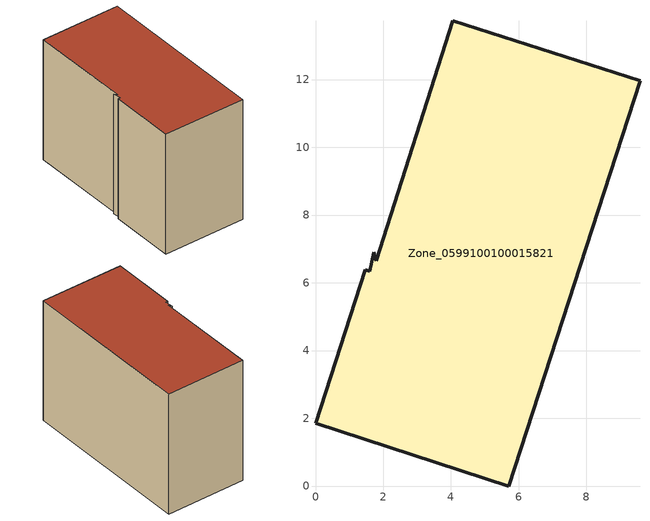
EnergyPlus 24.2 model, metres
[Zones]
Zone_0599100100015821
 floor ground (C_G): 1.6,6.34 1.72,6.9 1.79,6.65 4.05,13.73 9.58,11.97 5.7,0 0,1.85 1.47,6.39 z0
 wall outside (C_F): 5.7,0 9.58,11.97 4.05,13.73 1.79,6.65 1.72,6.9 1.6,6.34 1.47,6.39 0,1.85 5.7,0 z0:9.07
 roof outside (C_R): 1.72,6.9 1.6,6.34 1.47,6.39 0,1.85 5.7,0 9.58,11.97 4.05,13.73 1.79,6.65 z9.07
[BUILDING]
Pand.0599100100015821: North Axis=0; Terrain=City; Loads Convergence Tolerance Value=0.04; Temperature Convergence Tolerance Value=0.4; Solar Distribution=FullExterior; Maximum Number of Warmup Days=25; Minimum Number of Warmup Days=1
[Site:Location]
Rotterdam.The.Hague.AP_ZH_NLD Design_Conditions: Latitude=51.96; Longitude=4.45; Time Zone=1; Elevation=-4.5
[SITE:GROUNDTEMPERATURE:BUILDINGSURFACE]
18, 18, 18, 18, 18, 18, 18, 18, 18, 18, 18, 18
[MATERIAL] Thermal Absorptance=0.9; Solar Absorptance=0.7; Visible Absorptance=0.7
Name | Roughness | Thickness | Conductivity | Density | Specific Heat
G.TC.2015-2018 | MediumSmooth | 0.15 | 0.0428571 | 540 | 1210
F.TC.2015-2018 | Rough | 0.3 | 0.0666667 | 1920 | 840
R.TC.2015-2018 | MediumRough | 0.2 | 0.0333333 | 1500 | 1000
[CONSTRUCTION]
C_G: G.TC.2015-2018
C_F: F.TC.2015-2018
C_R: R.TC.2015-2018
[ZONE]
Zone_0599100100015821: Type=1; Multiplier=1; Ceiling Height=Autocalculate; Volume=Autocalculate; Floor Area=autocalculate; Part of Total Floor Area=Yes
[ZONEINFILTRATION:DESIGNFLOWRATE]
Infil_Zone_0599100100015821: Zone or ZoneList or Space or SpaceList=Zone_0599100100015821; Schedule=AlwaysOn; Design Flow Rate Calculation Method=Flow/Area; Flow Rate per Floor Area=0.0015; Constant Term Coefficient=1; Temperature Term Coefficient=0; Velocity Term Coefficient=0; Velocity Squared Term Coefficient=0
[HVACTEMPLATE:ZONE:IDEALLOADSAIRSYSTEM]
Zone_0599100100015821: Maximum Heating Supply Air Temperature=50; Minimum Cooling Supply Air Temperature=13; Maximum Heating Supply Air Humidity Ratio=0.0156; Minimum Cooling Supply Air Humidity Ratio=0.0077; Heating Limit=NoLimit; Cooling Limit=NoLimit; Dehumidification Control Type=ConstantSensibleHeatRatio; Cooling Sensible Heat Ratio=0.7; Dehumidification Setpoint=60; Humidification Control Type=None; Humidification Setpoint=30; Outdoor Air Method=None; Outdoor Air Flow Rate per Person=0.00944; Outdoor Air Flow Rate per Zone Floor Area=0; Outdoor Air Flow Rate per Zone=0; Demand Controlled Ventilation Type=None; Outdoor Air Economizer Type=NoEconomizer; Heat Recovery Type=None; Sensible Heat Recovery Effectiveness=0.7; Latent Heat Recovery Effectiveness=0.65
[ZONECONTROL:THERMOSTAT]
ThermostatControl_Zone_0599100100015821: Zone or ZoneList=Zone_0599100100015821; Control Type Schedule=DualSetpointControlType; Control 1=Thermostat_Zone_0599100100015821; Temperature Difference Between Cutout And Setpoint=0
[THERMOSTATSETPOINT:DUALSETPOINT]
Thermostat_Zone_0599100100015821: Heating Setpoint Temperature Schedule=HeatingSetpoint_Zone_0599100100015821; Cooling Setpoint Temperature Schedule=CoolingSetpoint_Zone_0599100100015821
[SCHEDULE:COMPACT]
HeatingSetpoint_Zone_0599100100015821: Through: 12/31, For: AllDays, Until: 24:00, 21
CoolingSetpoint_Zone_0599100100015821: Through: 12/31, For: AllDays, Until: 24:00, 24
DualSetpointControlType: Through: 12/31, For: AllDays, Until: 24:00, 4
AlwaysOn: Through: 12/31, For: AllDays, Until: 24:00, 1
